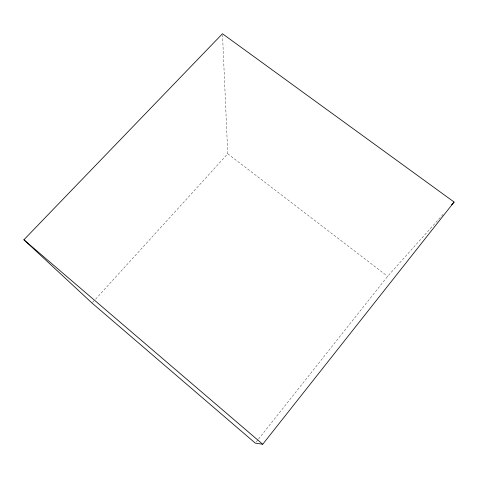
<?xml version="1.0" encoding="UTF-8"?>
<svg xmlns="http://www.w3.org/2000/svg" width="478" height="478" viewBox="0 0 478 478"><rect width="100%" height="100%" fill="white"/><g stroke="black" fill="none" stroke-linecap="round" stroke-linejoin="round"><path stroke-width="0.36" stroke-dasharray="2.39 1.79" d="M256.22 441.959L258.072 439.629M258.532 439.043L387.628 276.332L444.182 213.128M92.541 302.508L95.044 299.754M95.546 299.204L227.761 153.785L222.533 35.235M227.761 153.785L387.628 276.332"/><path stroke-width="0.72" d="M262.727 444.259L454.1 202.039L222.467 33.741L23.9 239.783L92.039 303.058L255.294 443.124L262.727 444.259L23.9 239.783M451.62 204.811L454.1 202.039"/></g></svg>
